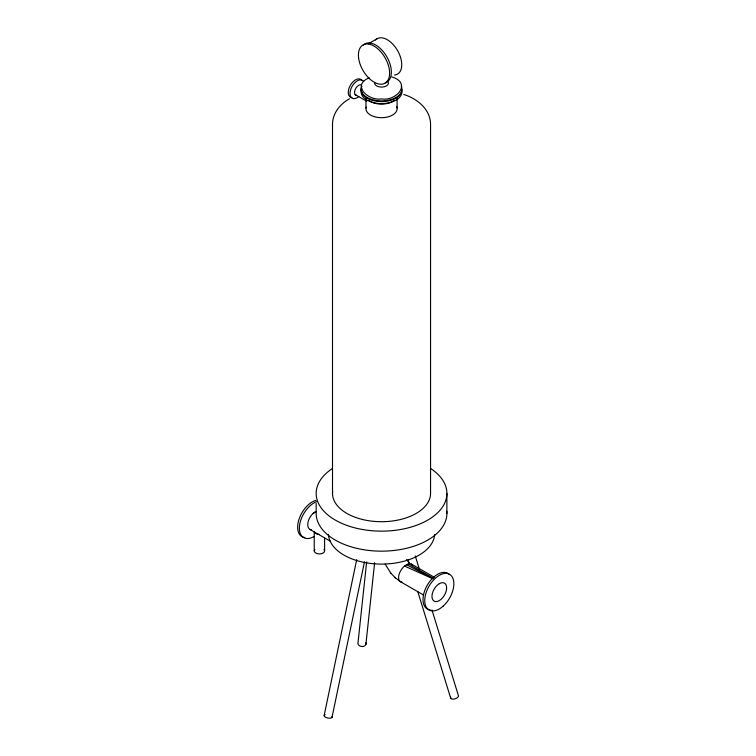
<?xml version="1.0" encoding="UTF-8"?>
<svg xmlns="http://www.w3.org/2000/svg" width="756" height="756" viewBox="0 0 756 756"><rect width="100%" height="100%" fill="white"/><g stroke="black" fill="none" stroke-linecap="round" stroke-linejoin="round"><path stroke-width="1.13" d="M366.651 561.906L358.042 642.383A4.082 3.128 6.1 0 0 361.935 646.522A4.082 3.128 6.1 0 0 365.913 642.78M365.895 644.405L374.626 562.766M324.192 715.308L356.69 559.657M331.988 717.472L364.486 561.821M311.425 529.88A10.376 5.991 -60 0 1 307.815 523.521A10.376 5.991 -60 0 1 313.192 513.343L315.091 511.954M401.842 582.092A10.395 5.594 -56.9 0 1 398.705 576.015A10.395 5.594 -56.9 0 1 404.488 566.055L408.287 563.863A10.395 5.594 -56.9 0 1 412.521 565.101M368.427 43.725L377.093 38.726M313.192 513.343L316.036 511.699M349.48 98.752C340.276 103.865 332.678 113.05 332.508 123.993L332.508 493.413M369.202 77.821C350.737 85.371 368.796 101.276 381.534 98.894C396.324 101.531 412.37 83.056 391.74 76.885M403.742 94.453L404.195 94.594C417.189 98.743 430.306 109.242 430.551 123.993L430.551 493.413A49.027 28.303 0 0 1 379.701 521.687A49.027 28.303 0 0 1 332.64 491.305M404.488 566.055L433.027 578.831M406.407 564.675L433.169 578.529M355.112 94.547L366.726 101.247M411.453 564.08L434.568 577.423M408.287 563.863L433.311 578.302M309.903 529.417L330.627 541.381M423.275 594.868L400.396 581.657L394.812 577.338M385.116 564.052L390.786 573.086M406.388 559.648L409.44 562.861M390.38 572.661L395.586 578.151M415.28 555.953L419.448 569.448M431.959 609.95L458.353 695.435A4.082 2.051 -17.2 0 1 454.498 698.96A4.082 2.051 -17.2 0 1 450.727 697.126M407.985 559.865L409.024 563.239M417.709 591.362L450.708 698.223M446.89 493.413L446.89 513.418M397.098 98.478L397.098 108.051M365.97 98.478L365.97 108.051M324.607 538.3L324.607 550.944M316.169 503.411L316.169 513.418A65.366 37.734 0 0 0 383.424 551.143A65.366 37.734 0 0 0 446.787 511.236M314.231 531.402L314.231 550.944M363.305 45.039A22.056 12.739 60 0 1 386.703 56.568A22.056 12.739 60 0 1 385.343 82.829M388.225 82.064A6.936 4.007 0 0 1 382.432 87.063A6.936 4.007 0 0 1 374.598 83.094M401.256 86.052A20.421 11.794 0 0 1 381.534 100.898A20.421 11.794 0 0 1 361.803 86.052M375.477 40.021A20.421 11.794 60 0 1 397.958 51.295A20.421 11.794 60 0 1 394.528 75.024M351.89 97.628A10.291 5.944 -60 0 1 350.387 85.277A10.291 5.944 -60 0 1 361.84 80.41M358.769 96.607A10.291 5.944 -60 0 1 350.34 95.842A10.291 5.944 -60 0 1 354.309 83.283A10.291 5.944 -60 0 1 363.57 81.412M356.624 95.426A5.859 3.383 -60 0 1 355.112 89.756A5.859 3.383 -60 0 1 360.773 84.738M401.956 91.807A20.421 11.794 0 0 1 378.869 103.496A20.421 11.794 0 0 1 361.803 88.754M396.569 106.388A15.564 8.987 0 0 1 382.205 117.69A15.564 8.987 0 0 1 366.206 107.154M434.605 534.577A53.109 30.665 0 0 1 381.534 564.099A53.109 30.665 0 0 1 328.463 534.577M430.665 468.522A65.366 37.734 0 0 1 426.734 520.667A65.366 37.734 0 0 1 336.325 520.667A65.366 37.734 0 0 1 332.404 468.522M401.956 89.803A20.421 11.794 0 0 1 378.869 101.493A20.421 11.794 0 0 1 361.803 86.751M394.282 100.293A15.564 8.987 0 0 1 368.777 100.293M331.95 716.593A4.082 1.654 11.8 0 1 327.121 717.86A4.082 1.654 11.8 0 1 325.203 714.722M323.918 549.451A5.188 2.996 0 0 1 319.419 553.94A5.188 2.996 0 0 1 314.931 549.451M319.419 534.397A5.188 2.996 0 0 1 314.411 532.177M430.296 609.903A20.592 11.888 -60 0 1 426.838 585.976A20.592 11.888 -60 0 1 449.499 574.617M313.938 536.571A20.592 11.888 -60 0 1 299.442 526.478A20.592 11.888 -60 0 1 316.783 501.634M304.923 537.525A20.592 11.888 -60 0 1 298.752 520.09A20.592 11.888 -60 0 1 315.97 500.349M439.302 583.67L437.403 585.059A10.376 5.991 -60 0 0 433.292 600.472A10.376 5.991 -60 0 0 445.312 593.536A10.376 5.991 -60 0 0 441.202 582.857L439.302 583.67M358.571 57.654A22.056 12.739 60 0 0 383.613 83.831A22.056 12.739 60 0 0 379.881 50.775A22.056 12.739 60 0 0 358.571 57.654M443.073 606.208A20.592 11.888 -60 0 0 449.603 574.314A20.592 11.888 -60 0 0 425.241 595.908A20.592 11.888 -60 0 0 443.073 606.208"/></g></svg>
